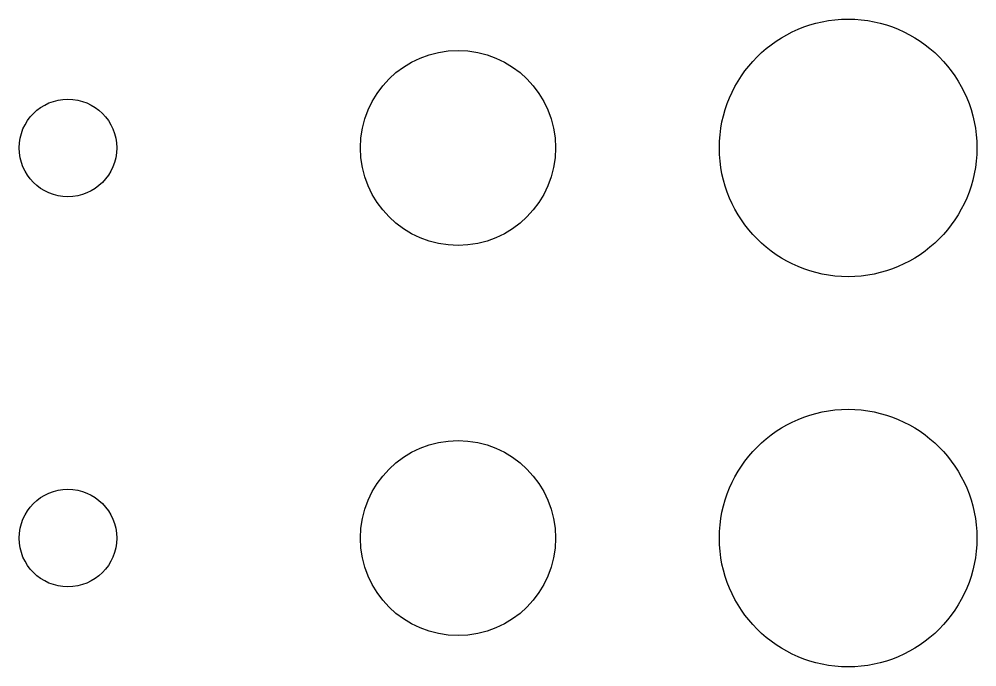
# Model space of a CAD drawing. Extents: x -0.12 to 2.33, y 1.67 to 3.33.
import ezdxf

# ---------------------------------------------------------------- set-up
doc = ezdxf.new("R2010")
doc.units = 0
doc.layers.get('0').update_dxf_attribs({"linetype": 'CONTINUOUS'})
doc.layers.add('layer1', color=2, linetype='CONTINUOUS')
doc.layers.add('layer2', color=3, linetype='CONTINUOUS')

msp = doc.modelspace()

# ---------------------------------------------------------------- linework, layer by layer
for centre in [(0, 3), (0, 2)]:
    msp.add_circle(centre, 0.125)
at = {"layer": 'layer1'}
for centre in [(1, 3), (1, 2)]:
    msp.add_circle(centre, 0.25, dxfattribs=at)
at = {"layer": 'layer2'}
for centre in [(2, 3), (2, 2)]:
    msp.add_circle(centre, 0.33, dxfattribs=at)

doc.saveas('drawing.dxf')
